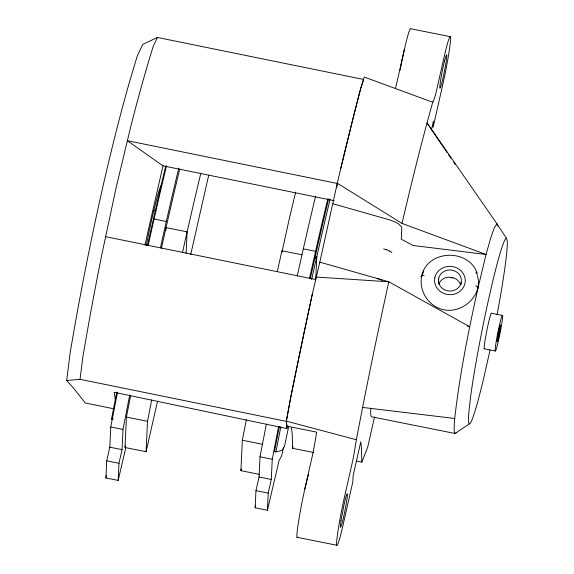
<?xml version="1.0" encoding="UTF-8"?>
<svg xmlns="http://www.w3.org/2000/svg" width="574" height="574" viewBox="0 0 574 574"><rect width="100%" height="100%" fill="white"/><g stroke="black" fill="none" stroke-linecap="round" stroke-linejoin="round"><path stroke-width="0.86" d="M125.799 447.713L118.158 480.409L105.91 477.963L106.714 460.836L109.806 447.189L110.76 426.991A449.313 27.904 -78.7 0 1 117.476 392.566M118.158 480.409L118.969 463.283L122.054 449.636L123.008 429.438A449.313 27.904 -78.7 0 1 129.724 395.012M157.541 401.126L146.083 451.716L124.996 447.505L126.431 417.09L130.628 395.594M146.083 451.716L147.518 421.302L151.715 399.805M165.893 230.289L166.015 227.62L173.004 197.37A433.377 26.913 -78.7 0 1 179.748 169M186.098 253.17L187.102 231.831L194.098 201.582A433.377 26.913 -78.7 0 1 200.843 173.212M259.355 474.346L240.901 470.658L242.336 440.244L246.361 419.601M283.484 447.289A671.408 41.694 -78.7 0 0 281.655 455.964L279.179 460.204L267.405 510.229L255.15 507.782L255.961 490.648L259.046 477.001L260 456.804A449.313 27.904 -78.7 0 1 266.379 424.107M267.405 510.229L268.209 493.095L271.301 479.448L272.255 459.25A449.313 27.904 -78.7 0 1 278.634 426.554M281.834 252.553L288.909 220.524A433.377 26.913 -78.7 0 1 295.653 192.154M315.205 258.616L315.334 255.961M315.686 280.148L316.812 256.255M456.352 432.495A106.9 6.637 -78.7 0 1 454.716 418.482C459.702 374.571 468.427 331.169 477.977 288.055L486.049 254.483L402.015 223.422L337.29 183.228L319.811 262.146L388.799 281.784A379.83 23.591 -78.7 0 0 362.603 407.425L356.289 440.036A42.641 2.648 -78.7 0 1 352.752 460.506L344.529 496.833A35.71 2.217 -78.7 0 0 339.177 523.631L337.885 531.596A35.71 2.217 -78.7 0 0 337.239 545.3L338.265 543.018A35.71 2.217 -78.7 0 0 343.23 524.249L352.809 481.966L353.103 475.738L360.795 441.772L361.52 448.674L361.821 462.142L356.562 461.094M336.967 187.196L337.247 183.458L340.834 168.175A415.375 21.905 -78.5 0 1 360.737 88.346L364.232 77.059L432.774 102.258A42.641 2.648 -78.7 0 0 435.738 94L443.967 57.68A35.71 2.217 -78.7 0 1 448.933 38.903L449.959 36.621A35.71 2.217 -78.7 0 1 449.313 50.333L448.021 58.29A35.71 2.217 -78.7 0 1 442.669 85.088L433.097 127.371L433.392 121.15L431.418 129.86M438.4 283.707L438.672 278.218A11.487 10.605 2.7 0 1 452.24 270.189A11.487 10.605 2.7 0 1 461.159 282.709L461.051 284.639M438.414 283.621L438.672 278.218M478.006 287.933L478.565 281.081L477.41 275.42M478.063 287.014L478.027 287.416L475.717 285.716M315.513 279.481L105.566 236.66M113.982 408.839L85.268 402.984L73.25 387.816L66.684 380.512L70.215 352.249L75.718 320.694A399.195 48.847 -80.1 0 1 130.657 77.964L137.279 55.943L142.761 44.377L157.419 37.454L363.686 79.485L360.687 88.575L354.323 113.236L340.784 168.404M66.684 380.512L80.044 379.321L82.742 357.702A414.507 50.72 -80.1 0 1 102.064 253.478L116.249 187.167L130.994 125.656A414.507 50.72 -80.1 0 1 153.229 46.3L157.419 37.454M115.474 400.487L114.183 392.279L286.921 428.563L287.38 426.03M304.866 488.912L313.088 452.585A42.641 2.648 -78.7 0 0 316.633 432.114L287.029 426.202L286.326 421.137L290.724 397.545A415.375 21.905 -78.5 0 1 312.385 293.816M112.963 419.4L111.485 419.106L116.759 392.078M279.394 426.382L274.458 451.666L275.936 451.96L282.243 450.296L284.467 446.486L288.033 429.646A682.83 42.404 -78.7 0 1 288.779 426.138M275.936 451.96L280.873 426.676M498.942 329.993L498.519 331.966A8.366 0.517 -78.7 0 0 497.407 338.05M498.641 336.414L499.064 334.441A8.366 0.517 -78.7 0 0 500.463 325.164M319.811 262.146L311.854 296.227A415.375 21.905 -78.5 0 0 290.207 399.978L286.311 421.352L286.921 428.563M147.518 244.976L159.45 192.498A437.883 27.193 -78.7 0 1 165.649 166.381M161.438 248.262L166.015 227.62L187.102 231.831L182.525 252.474M277.335 271.416L281.92 250.773L302.132 254.813M310.304 278.404L322.423 225.058A437.883 27.193 -78.7 0 1 328.622 198.941M311.589 279.567L323.908 225.352A437.883 27.193 -78.7 0 1 330.107 199.235M383.604 248.865L386.654 249.898M386.718 249.618L389.473 251.182M144.935 245.026L162.994 165.829L127.292 140.673L337.247 183.458M105.91 477.963L106.484 475.408M124.996 447.505L125.39 445.761M190.726 254.569L208.699 175.185M240.901 470.658L241.295 468.915M255.15 507.782L255.731 505.22M404.304 49.751L396.074 86.078A42.641 2.648 -78.7 0 1 395.457 88.195M374.564 416.896L367.712 447.153L361.821 462.142M421.66 275.843L421.682 275.757C427.508 249.539 468.8 248.212 477.209 273.353M424.071 275.398L421.682 275.757L421.632 276.675L423.791 271.014M461.159 282.709L461.137 282.803A11.487 10.605 2.7 0 1 447.569 290.831A11.487 10.605 2.7 0 1 438.651 278.311M391.884 252.625L389.538 250.903M499.079 329.411L499.358 328.235M432.789 101.95L427.027 122.929A379.83 23.591 -78.7 0 0 402.015 223.422M477.977 288.055C474.052 302.419 458.762 312.801 443.867 309.809C429.187 306.925 418.726 291.449 421.625 276.797L420.685 276.582M313.598 452.506L292.561 448.308L293.156 446.787M297.691 537.128L297.576 537.379A35.71 2.217 -78.7 0 1 298.222 523.667L299.513 515.71A35.71 2.217 -78.7 0 1 308.425 474.633M469.331 423.885L455.096 433.485L371.629 416.81A106.9 6.637 -78.7 0 1 370.761 408.516M111.485 419.106L113.056 418.69M316.052 277.041L388.799 281.784L469.69 326.75L467.121 325.982M460.47 284.496A11.487 10.605 2.7 0 0 454.737 278.297L448.911 277.134A11.487 10.605 2.7 0 0 438.73 284.108M362.603 407.425L454.716 418.482M153.394 210.543L156.035 210.995M450.533 36.707L410.869 28.786A35.71 2.217 -78.7 0 0 410.295 28.7L409.269 30.982A35.71 2.217 -78.7 0 0 400.566 67.703M450.755 277.278L452.994 277.723M148.178 245.435A449.313 27.904 -78.7 0 1 154.054 219.046L166.302 221.499A449.313 27.904 -78.7 0 1 178.779 168.067M297.239 276.108A449.313 27.904 -78.7 0 1 303.302 248.865L315.549 251.312A449.313 27.904 -78.7 0 1 327.819 198.74M502.594 315.485A18.268 1.134 -78.7 0 0 496.496 339.923A18.268 1.134 -78.7 0 0 497.615 344.264A18.268 1.134 -78.7 0 0 502.594 315.485L491.602 313.289A18.268 1.134 -78.7 0 0 486.788 330.861A18.268 1.134 -78.7 0 0 484.513 348.813M484.219 348.77L495.211 350.965M126.431 417.09L147.518 421.302M242.336 440.244L262.54 444.283M110.76 426.991L123.008 429.438M260 456.804L272.255 459.25M109.806 447.189L122.054 449.636M259.046 477.001L271.301 479.448M106.714 460.836L118.969 463.283M255.961 490.648L268.209 493.095M297.002 537.293L336.665 545.214M162.994 165.829L334.204 200.713M80.044 379.321L286.311 421.352M286.326 421.137L356.303 439.727M333.028 203.784L390.22 220.064L396.089 222.382L398.492 223.831L401.448 226.83L401.793 228.172L401.269 239.2L413.101 245.485L486.049 254.483L490.763 237.837L494.479 227.383L496.941 223.831L427.027 122.929L447.153 152.569M377.01 278.426L379.292 279.201M380.053 279.459L382.169 280.421M448.66 154.793L451.178 158.503M453.697 162.205L455.204 164.429M497.077 314.66A94.696 5.883 -78.7 0 0 507.316 241.338L506.397 238.16L496.941 223.831L497.593 226.099M475.932 272.219L477.159 274.35M291.535 427.939L292.259 434.841L292.561 448.308M489.995 350.083A94.696 5.883 -78.7 0 1 488.912 355.127L483.523 378.933A94.696 5.883 -78.7 0 1 468.994 410.597L470.773 395.486A94.696 5.883 -78.7 0 1 487.261 305.354L491.975 284.539A94.696 5.883 -78.7 0 1 506.397 238.16M497.199 339.578A8.366 0.517 -78.7 0 0 498.225 338.172L499.179 334.463A8.366 0.517 -78.7 0 0 500.593 325.767A8.366 0.517 -78.7 0 0 499.473 328.256L498.627 331.987A8.366 0.517 -78.7 0 0 497.213 340.691A8.366 0.517 -78.7 0 0 498.332 338.194M146.155 245.823A57.787 3.049 -78.5 0 1 161.746 185.079M400.1 70.164A35.71 2.217 -78.7 0 1 400.408 68.521M499.76 326.735A8.366 0.517 -78.7 0 1 500.327 325.149M154.054 219.046A449.313 27.904 -78.7 0 1 166.525 165.621M160.433 247.882A449.313 27.904 -78.7 0 1 166.302 221.499M309.486 278.555A449.313 27.904 -78.7 0 1 315.549 251.312M303.302 248.865A449.313 27.904 -78.7 0 1 315.564 196.294M341.006 520.632L340.583 523.761A17.112 1.062 -78.7 0 0 342.965 519.692A17.112 1.062 -78.7 0 0 347.335 495.728A17.112 1.062 -78.7 0 0 344.192 503.972L341.006 520.632M434.862 277.457L434.841 277.543A15.383 14.199 2.7 0 0 446.773 294.347A15.383 14.199 2.7 0 0 464.947 283.563L464.969 283.47A15.383 14.199 2.7 0 0 453.037 266.673A15.383 14.199 2.7 0 0 434.855 277.457M444.52 61.038L443.63 64.812A17.112 1.062 -78.7 0 0 439.806 87.341A17.112 1.062 -78.7 0 0 443.623 75.172A17.112 1.062 -78.7 0 0 446.773 54.767L446.012 55.814L444.52 61.038"/></g></svg>
